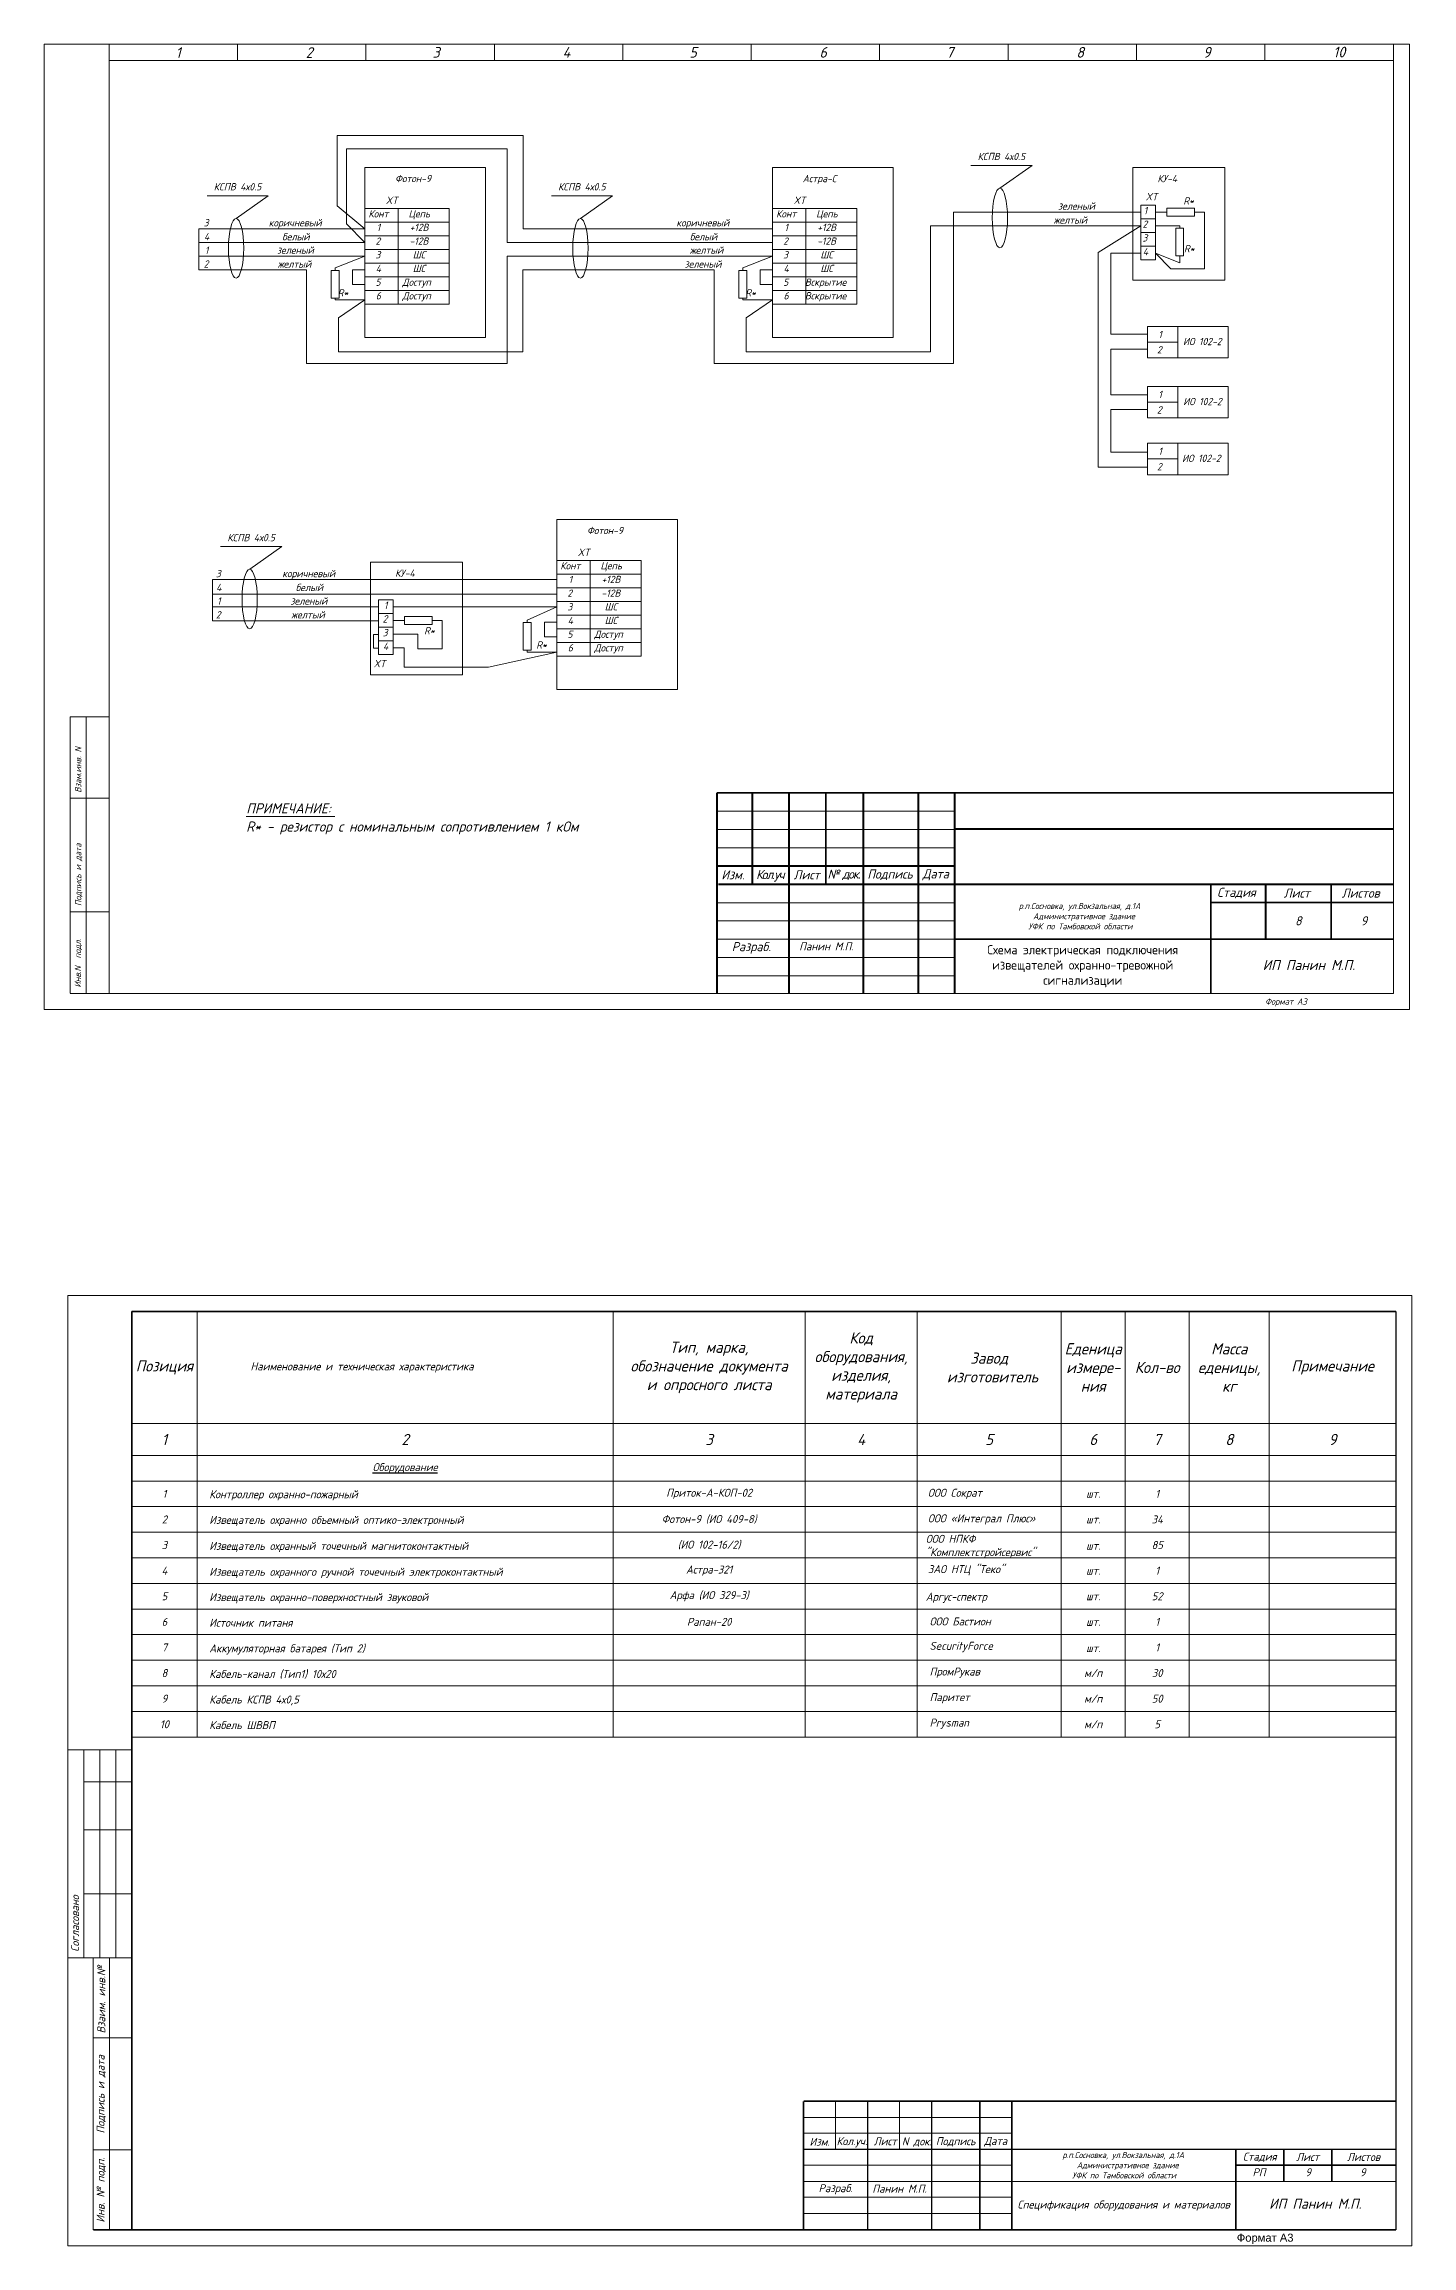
# Model space of a CAD drawing. Header units: inches. Extents: x 859 to 2956, y 393 to 1752.
# Drawn here: x 2821.7 to 2956.3, y 694.5 to 911.3 of the extents above; entities that cross this region are included whole.
import ezdxf

# ---------------------------------------------------------------- set-up
doc = ezdxf.new("R2010")
doc.units = ezdxf.units.IN
doc.header["$MEASUREMENT"] = 0
doc.linetypes.add('Caddy_Solid', pattern=[0])
doc.linetypes.add('НЕВИДИМАЯ', pattern=[9.525, 6.35, -3.175])
doc.layers.add('DESC', color=7, linetype='Continuous')
doc.styles.get("Standard").update_dxf_attribs({"font": 'GOST_Common Italic_0.ttf'})

msp = doc.modelspace()

# ---------------------------------------------------------------- linework, layer by layer
at = {"layer": 'DESC', "linetype": 'Caddy_Solid', "lineweight": 15}
for p, q in [((2828.05, 909.67), (2828.05, 911.27)), ((2840.69, 909.67), (2840.69, 911.27)), ((2853.33, 909.67), (2853.33, 911.27)), ((2865.97, 909.67), (2865.97, 911.27)), ((2878.61, 909.67), (2878.61, 911.27)), ((2891.25, 909.67), (2891.25, 911.27)), ((2903.89, 909.67), (2903.89, 911.27)), ((2916.53, 909.67), (2916.53, 911.27)), ((2929.17, 909.67), (2929.17, 911.27)), ((2941.81, 909.67), (2941.81, 911.27)), ((2954.45, 909.67), (2954.45, 911.27)), ((2828.05, 909.65), (2954.45, 909.65)), ((2828.05, 909.65), (2828.05, 817.83)), ((2954.45, 909.65), (2954.45, 817.83)), ((2824.21, 817.85), (2824.21, 845.05)), ((2824.21, 845.05), (2828.05, 845.05)), ((2825.81, 845.05), (2825.81, 817.85)), ((2824.21, 837.03), (2828.05, 837.03)), ((2824.21, 825.85), (2828.05, 825.85)), ((2954.45, 817.83), (2824.21, 817.83))]:
    msp.add_line(p, q, dxfattribs=at)
at = {"layer": 'DESC', "color": 0, "lineweight": 15}
for p, q in [((2850.51, 895.36), (2850.51, 902.26)), ((2850.51, 902.26), (2868.82, 902.26)), ((2868.82, 902.26), (2868.82, 893.09)), ((2851.43, 893.57), (2851.43, 900.95)), ((2851.43, 900.95), (2867.24, 900.95)), ((2867.24, 900.95), (2867.24, 891.73)), ((2918.9, 899.32), (2912.87, 899.32)), ((2915.73, 897.09), (2918.9, 899.32)), ((2843.72, 896.34), (2837.69, 896.34)), ((2840.55, 894.1), (2843.72, 896.34)), ((2853.22, 893.09), (2850.51, 895.36)), ((2877.61, 896.34), (2871.58, 896.34)), ((2874.44, 894.1), (2877.61, 896.34)), ((2929.59, 895.4), (2931.05, 895.4)), ((2929.59, 895.4), (2929.59, 890.02)), ((2931.05, 895.4), (2931.05, 894.06)), ((2934.88, 895.12), (2932.16, 895.12)), ((2932.16, 895.12), (2932.16, 894.34)), ((2934.88, 894.34), (2934.88, 895.12)), ((2853.22, 893.09), (2836.88, 893.09)), ((2836.88, 893.09), (2836.88, 889.04)), ((2853.22, 891.73), (2851.43, 893.57)), ((2853.22, 895.09), (2856.5, 895.09)), ((2856.5, 893.74), (2853.22, 893.74)), ((2853.22, 893.74), (2856.5, 893.74)), ((2856.5, 895.09), (2856.5, 893.74)), ((2856.5, 895.09), (2861.53, 895.09)), ((2861.53, 893.74), (2856.5, 893.74)), ((2856.5, 893.74), (2856.5, 892.39)), ((2856.5, 893.74), (2861.53, 893.74)), ((2861.53, 895.09), (2861.53, 893.74)), ((2861.53, 893.74), (2861.53, 892.39)), ((2868.82, 893.09), (2881.85, 893.09)), ((2893.35, 893.09), (2881.85, 893.09)), ((2893.35, 895.09), (2896.62, 895.09)), ((2896.62, 893.74), (2893.35, 893.74)), ((2893.35, 893.74), (2896.62, 893.74)), ((2896.62, 895.09), (2896.62, 893.74)), ((2896.62, 895.09), (2901.65, 895.09)), ((2901.65, 893.74), (2896.62, 893.74)), ((2896.62, 893.74), (2896.62, 892.39)), ((2896.62, 893.74), (2901.65, 893.74)), ((2901.65, 895.09), (2901.65, 893.74)), ((2901.65, 893.74), (2901.65, 892.39)), ((2908.89, 880.96), (2908.89, 893.37)), ((2908.89, 893.37), (2918.09, 893.37)), ((2911.16, 879.82), (2911.16, 894.73)), ((2911.16, 894.73), (2918.09, 894.73)), ((2929.59, 894.73), (2918.09, 894.73)), ((2929.59, 893.37), (2918.09, 893.37)), ((2929.59, 893.37), (2925.4, 890.76)), ((2931.05, 894.06), (2929.59, 894.06)), ((2929.59, 894.06), (2931.05, 894.06)), ((2931.98, 894.73), (2931.05, 894.73)), ((2931.05, 894.06), (2931.05, 892.71)), ((2931.05, 893.38), (2933.42, 893.38)), ((2932.16, 894.73), (2931.98, 894.73)), ((2932.16, 894.34), (2934.88, 894.34)), ((2933.81, 893.15), (2933.03, 893.15)), ((2933.03, 893.15), (2933.03, 890.43)), ((2933.42, 893.38), (2933.42, 893.32)), ((2933.42, 893.15), (2933.42, 893.33)), ((2933.81, 890.43), (2933.81, 893.15)), ((2934.88, 894.73), (2935.12, 894.73)), ((2935.12, 894.73), (2935.85, 894.73)), ((2935.85, 894.73), (2935.85, 889.14)), ((2853.22, 891.73), (2836.88, 891.73)), ((2856.5, 892.39), (2853.22, 892.39)), ((2853.22, 892.39), (2856.5, 892.39)), ((2856.5, 891.05), (2853.22, 891.05)), ((2853.22, 891.05), (2856.5, 891.05)), ((2861.53, 892.39), (2856.5, 892.39)), ((2856.5, 892.39), (2856.5, 891.05)), ((2856.5, 892.39), (2861.53, 892.39)), ((2861.53, 891.05), (2856.5, 891.05)), ((2856.5, 891.05), (2856.5, 889.7)), ((2856.5, 891.05), (2861.53, 891.05)), ((2861.53, 892.39), (2861.53, 891.05)), ((2861.53, 891.05), (2861.53, 889.7)), ((2867.24, 891.73), (2882.24, 891.73)), ((2893.35, 891.73), (2881.85, 891.73)), ((2896.62, 892.39), (2893.35, 892.39)), ((2893.35, 892.39), (2896.62, 892.39)), ((2896.62, 891.05), (2893.35, 891.05)), ((2893.35, 891.05), (2896.62, 891.05)), ((2901.65, 892.39), (2896.62, 892.39)), ((2896.62, 892.39), (2896.62, 891.05)), ((2896.62, 892.39), (2901.65, 892.39)), ((2901.65, 891.05), (2896.62, 891.05)), ((2896.62, 891.05), (2896.62, 889.7)), ((2896.62, 891.05), (2901.65, 891.05)), ((2901.65, 892.39), (2901.65, 891.05)), ((2901.65, 891.05), (2901.65, 889.7)), ((2925.4, 890.76), (2925.4, 869.63)), ((2931.05, 892.71), (2929.59, 892.71)), ((2929.59, 892.71), (2931.05, 892.71)), ((2931.05, 891.36), (2929.59, 891.36)), ((2929.59, 891.36), (2931.05, 891.36)), ((2931.05, 892.71), (2931.05, 891.36)), ((2931.05, 891.36), (2931.05, 890.02)), ((2853.22, 890.4), (2836.88, 890.4)), ((2847.47, 889.04), (2836.88, 889.04)), ((2847.47, 889.04), (2847.47, 879.82)), ((2849.91, 888.99), (2849.91, 886.27)), ((2850.69, 888.99), (2849.91, 888.99)), ((2850.3, 889.23), (2853.22, 890.4)), ((2850.3, 888.99), (2850.3, 889.23)), ((2850.69, 886.27), (2850.69, 888.99)), ((2853.22, 889.04), (2852.01, 889.04)), ((2852.01, 889.04), (2852.01, 887.59)), ((2856.5, 889.7), (2853.22, 889.7)), ((2853.22, 889.7), (2856.5, 889.7)), ((2861.53, 889.7), (2856.5, 889.7)), ((2856.5, 889.7), (2856.5, 888.35)), ((2856.5, 889.7), (2861.53, 889.7)), ((2861.53, 889.7), (2861.53, 888.35)), ((2867.24, 879.82), (2867.24, 890.4)), ((2867.24, 890.4), (2881.85, 890.4)), ((2868.76, 880.96), (2868.76, 889.04)), ((2868.76, 889.04), (2881.85, 889.04)), ((2893.35, 890.4), (2881.85, 890.4)), ((2887.6, 889.04), (2881.85, 889.04)), ((2887.6, 889.04), (2887.6, 879.82)), ((2890.03, 888.99), (2890.03, 886.27)), ((2890.81, 888.99), (2890.03, 888.99)), ((2890.42, 889.23), (2893.35, 890.4)), ((2890.42, 888.99), (2890.42, 889.23)), ((2890.81, 886.27), (2890.81, 888.99)), ((2893.35, 889.04), (2892.13, 889.04)), ((2892.13, 889.04), (2892.13, 887.59)), ((2896.62, 889.7), (2893.35, 889.7)), ((2893.35, 889.7), (2896.62, 889.7)), ((2901.65, 889.7), (2896.62, 889.7)), ((2896.62, 889.7), (2896.62, 888.35)), ((2896.62, 889.7), (2901.65, 889.7)), ((2901.65, 889.7), (2901.65, 888.35)), ((2926.65, 882.71), (2926.65, 890.69)), ((2926.65, 890.69), (2929.59, 890.69)), ((2929.59, 890.02), (2931.05, 890.02)), ((2932.54, 889.14), (2931.05, 890.69)), ((2933.42, 889.73), (2931.05, 890.69)), ((2935.85, 889.14), (2932.54, 889.14)), ((2933.03, 890.43), (2933.81, 890.43)), ((2933.42, 890.43), (2933.42, 890.19)), ((2933.42, 890.19), (2933.42, 889.73)), ((2852.01, 887.59), (2853.22, 887.59)), ((2856.5, 888.35), (2853.22, 888.35)), ((2853.22, 888.35), (2856.5, 888.35)), ((2856.5, 887.01), (2853.22, 887.01)), ((2853.22, 887.01), (2856.5, 887.01)), ((2861.53, 888.35), (2856.5, 888.35)), ((2856.5, 888.35), (2856.5, 887.01)), ((2856.5, 888.35), (2861.53, 888.35)), ((2861.53, 887.01), (2856.5, 887.01)), ((2856.5, 887.01), (2856.5, 885.66)), ((2856.5, 887.01), (2861.53, 887.01)), ((2861.53, 888.35), (2861.53, 887.01)), ((2861.53, 887.01), (2861.53, 885.66)), ((2892.13, 887.59), (2893.35, 887.59)), ((2896.62, 888.35), (2893.35, 888.35)), ((2893.35, 888.35), (2896.62, 888.35)), ((2896.62, 887.01), (2893.35, 887.01)), ((2893.35, 887.01), (2896.62, 887.01)), ((2901.65, 888.35), (2896.62, 888.35)), ((2896.62, 888.35), (2896.62, 887.01)), ((2896.62, 888.35), (2901.65, 888.35)), ((2901.65, 887.01), (2896.62, 887.01)), ((2896.62, 887.01), (2896.62, 885.66)), ((2896.62, 887.01), (2901.65, 887.01)), ((2901.65, 888.35), (2901.65, 887.01)), ((2901.65, 887.01), (2901.65, 885.66)), ((2849.91, 886.27), (2850.69, 886.27)), ((2850.3, 886.27), (2850.3, 886.08)), ((2850.3, 886.08), (2853.22, 886.08)), ((2853.22, 886.08), (2850.62, 884.33)), ((2850.62, 884.33), (2850.62, 880.96)), ((2856.5, 885.66), (2853.22, 885.66)), ((2861.53, 885.66), (2856.5, 885.66)), ((2890.03, 886.27), (2890.81, 886.27)), ((2890.42, 886.27), (2890.42, 886.08)), ((2890.42, 886.08), (2893.35, 886.08)), ((2893.35, 886.08), (2890.74, 884.33)), ((2890.74, 884.33), (2890.74, 880.96)), ((2896.62, 885.66), (2893.35, 885.66)), ((2901.65, 885.66), (2896.62, 885.66)), ((2930.27, 882.71), (2926.65, 882.71)), ((2850.62, 880.96), (2868.76, 880.96)), ((2890.74, 880.96), (2908.89, 880.96)), ((2926.65, 876.75), (2926.65, 881.25)), ((2926.65, 881.25), (2930.27, 881.25)), ((2930.27, 881.92), (2933.23, 881.92)), ((2847.47, 879.82), (2867.24, 879.82)), ((2887.6, 879.82), (2911.16, 879.82)), ((2930.27, 876.75), (2926.65, 876.75)), ((2930.27, 876.02), (2933.23, 876.02)), ((2926.65, 871.11), (2926.65, 875.29)), ((2926.65, 875.29), (2930.27, 875.29)), ((2925.4, 869.63), (2930.27, 869.63)), ((2930.27, 871.11), (2926.65, 871.11)), ((2930.27, 870.43), (2933.23, 870.43)), ((2845.06, 861.81), (2839.03, 861.81)), ((2841.89, 859.57), (2845.06, 861.81)), ((2872.11, 860.44), (2875.39, 860.44)), ((2875.39, 860.44), (2875.39, 859.09)), ((2875.39, 860.44), (2880.42, 860.44)), ((2880.42, 860.44), (2880.42, 859.09)), ((2872.11, 858.56), (2838.22, 858.56)), ((2838.22, 858.56), (2838.22, 854.51)), ((2875.39, 859.09), (2872.11, 859.09)), ((2872.11, 859.09), (2875.39, 859.09)), ((2880.42, 859.09), (2875.39, 859.09)), ((2875.39, 859.09), (2875.39, 857.74)), ((2875.39, 859.09), (2880.42, 859.09)), ((2880.42, 859.09), (2880.42, 857.74)), ((2872.11, 857.12), (2838.22, 857.12)), ((2854.56, 856.55), (2856.02, 856.55)), ((2854.56, 856.55), (2854.56, 851.17)), ((2856.02, 856.55), (2856.02, 855.21)), ((2875.39, 857.74), (2872.11, 857.74)), ((2872.11, 857.74), (2875.39, 857.74)), ((2875.39, 856.4), (2872.11, 856.4)), ((2872.11, 856.4), (2875.39, 856.4)), ((2880.42, 857.74), (2875.39, 857.74)), ((2875.39, 857.74), (2875.39, 856.4)), ((2875.39, 857.74), (2880.42, 857.74)), ((2880.42, 856.4), (2875.39, 856.4)), ((2875.39, 856.4), (2875.39, 855.05)), ((2875.39, 856.4), (2880.42, 856.4)), ((2880.42, 857.74), (2880.42, 856.4)), ((2880.42, 856.4), (2880.42, 855.05)), ((2854.56, 855.87), (2838.22, 855.87)), ((2854.56, 854.51), (2838.22, 854.51)), ((2856.02, 855.21), (2854.56, 855.21)), ((2854.56, 855.21), (2856.02, 855.21)), ((2856.02, 855.88), (2872.11, 855.88)), ((2856.02, 855.21), (2856.02, 853.86)), ((2856.95, 854.53), (2856.02, 854.53)), ((2857.13, 854.53), (2856.95, 854.53)), ((2859.85, 854.93), (2857.13, 854.93)), ((2857.13, 854.93), (2857.13, 854.14)), ((2857.13, 854.14), (2859.85, 854.14)), ((2859.85, 854.14), (2859.85, 854.93)), ((2859.85, 854.53), (2860.09, 854.53)), ((2860.09, 854.53), (2860.82, 854.53)), ((2860.82, 854.53), (2860.82, 851.74)), ((2868.8, 854.32), (2868.8, 851.6)), ((2869.58, 854.32), (2868.8, 854.32)), ((2869.19, 854.56), (2872.11, 855.88)), ((2869.19, 854.32), (2869.19, 854.56)), ((2869.58, 851.6), (2869.58, 854.32)), ((2872.11, 854.37), (2870.9, 854.37)), ((2870.9, 854.37), (2870.9, 852.93)), ((2875.39, 855.05), (2872.11, 855.05)), ((2872.11, 855.05), (2875.39, 855.05)), ((2880.42, 855.05), (2875.39, 855.05)), ((2875.39, 855.05), (2875.39, 853.71)), ((2875.39, 855.05), (2880.42, 855.05)), ((2880.42, 855.05), (2880.42, 853.71)), ((2854.56, 853.16), (2854.08, 853.16)), ((2854.08, 853.16), (2854.08, 851.81)), ((2854.08, 851.81), (2854.56, 851.81)), ((2856.02, 853.86), (2854.56, 853.86)), ((2854.56, 853.86), (2856.02, 853.86)), ((2856.02, 852.52), (2854.56, 852.52)), ((2854.56, 852.52), (2856.02, 852.52)), ((2856.02, 853.86), (2856.02, 852.52)), ((2858.45, 853.19), (2856.02, 853.19)), ((2856.02, 852.52), (2856.02, 851.17)), ((2856.02, 851.84), (2857.1, 851.84)), ((2857.1, 851.84), (2857.1, 849.95)), ((2858.45, 851.74), (2858.45, 853.19)), ((2870.9, 852.93), (2872.11, 852.93)), ((2875.39, 853.71), (2872.11, 853.71)), ((2872.11, 853.71), (2875.39, 853.71)), ((2875.39, 852.36), (2872.11, 852.36)), ((2872.11, 852.36), (2875.39, 852.36)), ((2880.42, 853.71), (2875.39, 853.71)), ((2875.39, 853.71), (2875.39, 852.36)), ((2875.39, 853.71), (2880.42, 853.71)), ((2880.42, 852.36), (2875.39, 852.36)), ((2875.39, 852.36), (2875.39, 851.01)), ((2875.39, 852.36), (2880.42, 852.36)), ((2880.42, 853.71), (2880.42, 852.36)), ((2880.42, 852.36), (2880.42, 851.01)), ((2854.56, 851.17), (2856.02, 851.17)), ((2857.1, 849.95), (2865.39, 849.95)), ((2860.82, 851.74), (2858.45, 851.74)), ((2865.39, 849.95), (2872.11, 851.41)), ((2868.8, 851.6), (2869.58, 851.6)), ((2869.19, 851.6), (2869.19, 851.41)), ((2869.19, 851.41), (2872.11, 851.41)), ((2875.39, 851.01), (2872.11, 851.01)), ((2880.42, 851.01), (2875.39, 851.01)), ((2841.55, 835.24), (2850.26, 835.24))]:
    msp.add_line(p, q, dxfattribs=at)
at = {"layer": 'DESC', "color": 7, "lineweight": 15}
for p, q in [((2887.88, 835.77), (2911.28, 835.77)), ((2887.88, 833.97), (2911.28, 833.97)), ((2887.88, 824.97), (2911.28, 824.97)), ((2887.88, 823.17), (2911.28, 823.17)), ((2887.85, 819.57), (2911.28, 819.57)), ((2887.88, 821.37), (2911.28, 821.37)), ((2823.98, 694.54), (2823.98, 788.1)), ((2823.98, 788.1), (2956.28, 788.1)), ((2956.28, 788.1), (2956.28, 694.54)), ((2836.71, 786.52), (2836.71, 744.63)), ((2877.66, 786.52), (2877.66, 744.63)), ((2896.56, 786.52), (2896.56, 744.63)), ((2907.59, 786.52), (2907.59, 744.63)), ((2921.76, 786.52), (2921.76, 744.63)), ((2928.06, 786.52), (2928.06, 744.63)), ((2934.36, 786.52), (2934.36, 744.63)), ((2942.24, 786.52), (2942.24, 744.63)), ((2830.28, 775.5), (2954.71, 775.5)), ((2830.28, 772.35), (2954.71, 772.35)), ((2830.28, 769.83), (2954.71, 769.83)), ((2830.28, 767.31), (2954.71, 767.31)), ((2830.28, 764.79), (2954.71, 764.79)), ((2830.28, 762.27), (2954.71, 762.27)), ((2830.28, 759.75), (2954.71, 759.75)), ((2830.28, 757.23), (2954.71, 757.23)), ((2830.28, 754.71), (2954.71, 754.71)), ((2830.28, 752.19), (2954.71, 752.19)), ((2830.28, 749.67), (2954.71, 749.67)), ((2830.28, 747.15), (2954.71, 747.15)), ((2830.28, 744.63), (2954.71, 744.63)), ((2899.56, 708.78), (2899.56, 704.05)), ((2905.86, 708.78), (2905.86, 704.05)), ((2896.41, 707.2), (2916.89, 707.2)), ((2896.41, 705.63), (2916.89, 705.63)), ((2896.41, 702.48), (2916.89, 702.48)), ((2896.41, 700.9), (2916.89, 700.9)), ((2916.89, 700.9), (2954.69, 700.9)), ((2896.41, 699.33), (2916.89, 699.33)), ((2896.41, 697.75), (2916.89, 697.75)), ((2956.28, 694.54), (2823.98, 694.54))]:
    msp.add_line(p, q, dxfattribs=at)
at = {"layer": 'DESC', "color": 7, "linetype": 'Continuous', "lineweight": 15}
for p, q in [((2887.94, 832.17), (2911.31, 832.17)), ((2887.94, 826.73), (2911.21, 826.73))]:
    msp.add_line(p, q, dxfattribs=at)
at = {"layer": 'DESC', "lineweight": 15}
for p, q in [((2830.28, 743.37), (2823.98, 743.37)), ((2825.56, 743.37), (2825.56, 722.89)), ((2827.13, 743.37), (2827.13, 722.89)), ((2828.71, 743.37), (2828.71, 722.89)), ((2830.28, 740.22), (2825.56, 740.22)), ((2830.28, 735.49), (2825.56, 735.49)), ((2830.28, 729.19), (2825.56, 729.19)), ((2830.28, 722.89), (2823.98, 722.89)), ((2826.5, 722.89), (2826.5, 696.12)), ((2826.5, 722.89), (2830.28, 722.89)), ((2828.08, 722.89), (2828.08, 696.12)), ((2826.5, 715.02), (2830.28, 715.02)), ((2826.5, 703.99), (2830.28, 703.99))]:
    msp.add_line(p, q, dxfattribs=at)
msp.add_lwpolyline([(2821.65, 816.23), (2956.05, 816.23), (2956.05, 911.27), (2821.65, 911.27)], close=True, dxfattribs=at)
at = {"layer": 'DESC', "color": 0, "lineweight": 15}
for points in [[(2853.22, 899.13), (2865.1, 899.13), (2865.1, 882.39), (2853.22, 882.39)], [(2893.35, 899.13), (2905.22, 899.13), (2905.22, 882.39), (2893.35, 882.39)], [(2928.82, 888.03), (2937.86, 888.03), (2937.86, 899.13), (2928.82, 899.13)], [(2930.27, 883.47), (2938.19, 883.47), (2938.19, 880.38), (2930.27, 880.38)], [(2930.27, 883.47), (2933.23, 883.47), (2933.23, 880.38), (2930.27, 880.38)], [(2930.27, 877.56), (2938.19, 877.56), (2938.19, 874.48), (2930.27, 874.48)], [(2930.27, 877.56), (2933.23, 877.56), (2933.23, 874.48), (2930.27, 874.48)], [(2930.27, 871.97), (2938.19, 871.97), (2938.19, 868.88), (2930.27, 868.88)], [(2930.27, 871.97), (2933.23, 871.97), (2933.23, 868.88), (2930.27, 868.88)], [(2872.11, 864.48), (2883.99, 864.48), (2883.99, 847.74), (2872.11, 847.74)], [(2853.79, 849.18), (2862.83, 849.18), (2862.83, 860.28), (2853.79, 860.28)]]:
    msp.add_lwpolyline(points, close=True, dxfattribs=at)
at = {"layer": 'DESC', "color": 7, "lineweight": 15}
for points, const_width in [([(2887.88, 837.57), (2954.45, 837.57)], 0.18), ([(2887.88, 837.57), (2887.88, 817.83)], 0.18), ([(2894.97, 837.57), (2894.97, 817.83)], 0.18), ([(2902.28, 837.57), (2902.28, 817.83)], 0.18), ([(2907.7, 837.52), (2907.7, 817.83)], 0.18), ([(2911.28, 837.57), (2911.28, 817.83)], 0.18), ([(2911.28, 834), (2954.45, 834)], 0.18), ([(2887.88, 830.37), (2911.28, 830.37)], 0.18), ([(2936.48, 828.54), (2936.48, 817.83)], 0.18), ([(2941.88, 828.54), (2941.88, 823.17)], 0.18), ([(2911.28, 826.77), (2911.28, 826.77)], 0.072), ([(2936.48, 826.77), (2954.45, 826.77)], 0.18), ([(2911.28, 823.17), (2954.45, 823.17)], 0.18), ([(2830.28, 786.52), (2830.28, 696.12), (2954.71, 696.12)], 0.158), ([(2954.71, 786.52), (2830.28, 786.52)], 0.158), ([(2954.71, 696.12), (2954.71, 786.52)], 0.158), ([(2896.41, 708.78), (2896.41, 696.18)], 0.158), ([(2896.41, 708.78), (2954.69, 708.78)], 0.158), ([(2902.71, 708.78), (2902.71, 696.12)], 0.158), ([(2909.01, 708.78), (2909.01, 696.18)], 0.158), ([(2913.74, 708.78), (2913.74, 696.18)], 0.158), ([(2916.89, 708.78), (2916.89, 696.18)], 0.158), ([(2896.41, 704.05), (2954.69, 704.05)], 0.158), ([(2938.94, 696.12), (2938.94, 704.05)], 0.158), ([(2938.94, 702.48), (2954.69, 702.48)], 0.158), ([(2943.66, 700.9), (2943.66, 704.05)], 0.158), ([(2948.39, 700.9), (2948.39, 704.05)], 0.158)]:
    msp.add_lwpolyline(points, dxfattribs=dict(at, const_width=const_width))
at = {"layer": 'DESC', "color": 7, "linetype": 'Continuous', "lineweight": 15, "const_width": 0.18}
for points in [[(2891.36, 828.67), (2891.36, 837.57)], [(2898.6, 828.56), (2898.6, 837.57)], [(2888.01, 828.56), (2954.45, 828.56)]]:
    msp.add_lwpolyline(points, dxfattribs=at)
at = {"layer": 'DESC', "linetype": 'Continuous', "lineweight": 15, "const_width": 0.18}
msp.add_lwpolyline([(2948.33, 828.56), (2948.33, 823.17)], dxfattribs=at)
at = {"layer": 'DESC', "lineweight": 15, "const_width": 0.158}
msp.add_lwpolyline([(2826.5, 696.12), (2830.28, 696.12)], dxfattribs=at)
at = {"layer": 'DESC', "color": 0, "lineweight": 15}
for centre in [(2915.73, 894.15), (2840.55, 891.17), (2874.44, 891.17), (2841.89, 856.64)]:
    msp.add_ellipse(centre, major_axis=(0, -2.93), ratio=0.255671, dxfattribs=at)

# ---------------------------------------------------------------- texts
at = {"layer": 'DESC', "lineweight": 15}
for s, height, p in [('1', 1.05, (2834.61, 909.91)), ('2', 1.05, (2847.41, 909.91)), ('3', 1.05, (2859.89, 909.93)), ('4', 1.05, (2872.69, 909.93)), ('5', 1.05, (2885.17, 909.93)), ('6', 1.05, (2897.97, 909.93)), ('7', 1.05, (2910.45, 909.93)), ('8', 1.05, (2923.25, 909.93)), ('9', 1.05, (2935.73, 909.93)), ('10', 1.048, (2948.53, 909.96)), ('Формат А3', 0.629, (2941.83, 816.71))]:
    msp.add_text(s, height=height, dxfattribs=at).set_placement(p)
for s, p in [('Взам.инв. N', (2825.32, 837.58)), ('Подпись и дата', (2825.32, 826.43)), ('Инв.N  подл.', (2825.29, 818.4))]:
    msp.add_text(s, height=0.6288, rotation=90, dxfattribs=at).set_placement(p)
at = {"layer": 'DESC', "color": 7}
for s, height, p in [('Контроллер охранно-пожарный ', 0.7875, (2837.91, 768.13)), ('Извещатель охранно объемный оптико-электронный ', 0.7875, (2837.91, 765.61)), ('Извещатель охранный точечный магнитоконтактный ', 0.7875, (2837.91, 763.05)), ('Извещатель охранного ручной точечный электроконтактный ', 0.7875, (2837.91, 760.5)), ('Извещатель охранно-поверхностный звуковой', 0.7875, (2837.91, 758.01)), ('Источник питаня ', 0.7875, (2837.91, 755.49)), ('Аккумуляторная батарея (Тип 2)', 0.7875, (2837.91, 752.97)), ('Кабель-канал (Тип1) 10х20', 0.7875, (2837.91, 750.45)), ('Кабель КСПВ 4х0,5', 0.7875, (2837.91, 747.93)), ('Кабель ШВВП', 0.7875, (2837.91, 745.41)), ('Кол.уч.', 0.787, (2899.65, 704.46)), ('Лист', 0.787, (2903.31, 704.45)), ('N док.', 0.787, (2906.08, 704.44)), ('РП', 0.787, (2940.59, 701.4)), ('9', 0.787, (2945.79, 701.4)), ('9', 0.787, (2951.17, 701.4))]:
    msp.add_text(s, height=height, dxfattribs=at).set_placement(p)
at = {"layer": 'DESC', "color": 0, "lineweight": 15, "attachment_point": 1}
for s, width, heights, insert, char_height in [('КСПВ 4х0.5', 11.8019, [0.819], (2913.53, 900.56), 0.72), ('КСПВ 4х0.5', 7.3081, [1.09], (2838.35, 897.58), 0.72), ('\\pi2.981;Фотон-9', 9.8953, [1.61], (2853.22, 898.39), 0.72), ('КСПВ 4х0.5', 9.4651, [1.09], (2872.24, 897.58), 0.72), ('\\pi2.96136;Астра-С', 9.8953, [1.61], (2893.35, 898.39), 0.72), ('\\pi2.78066;КУ-4', 7.7595, [1.61], (2928.45, 898.39), 0.72), ('\\pi1.31405;XT', 2.603, [4.06], (2853.98, 896.25), 0.72), ('\\pi1.31405;XT', 2.603, [4.06], (2894.11, 896.25), 0.72), ('зеленый', 2.603, [0.786], (2921.45, 895.68), 0.72), ('\\pi1.17084;1', 2.603, [4.06], (2928.71, 895.24), 0.72), ('\\pi1.31405;XT', 2.603, [4.06], (2928.76, 896.61), 0.72), ('\\pi0.80102;R*', 2.603, [4.06], (2932.98, 896.19), 0.72), ('\\pi1.04621;3', 2.603, [0.786], (2836.31, 894.04), 0.72), ('\\pi-1.32761;коричневый', 2.603, [0.786], (2845.09, 894.04), 0.72), ('\\pi0.35132;Конт', 2.603, [4.06], (2853.22, 894.92), 0.72), ('\\pi1.17084;1', 2.603, [4.06], (2853.22, 893.58), 0.72), ('\\pi1.02068;Цепь', 4.1599, [4.06], (2856.5, 894.92), 0.72), ('\\pi1.12649;+12В', 4.1599, [4.06], (2856.5, 893.58), 0.72), ('\\pi-1.32761;коричневый', 2.603, [0.786], (2885.21, 894.04), 0.72), ('\\pi0.35132;Конт', 2.603, [4.06], (2893.35, 894.92), 0.72), ('\\pi1.17084;1', 2.603, [4.06], (2893.35, 893.58), 0.72), ('\\pi1.02068;Цепь', 4.1599, [4.06], (2896.62, 894.92), 0.72), ('\\pi1.12649;+12В', 4.1599, [4.06], (2896.62, 893.58), 0.72), ('\\pi-0.43252;желтый', 2.603, [0.786], (2921.45, 894.31), 0.72), ('\\pi1.04593;2', 2.603, [4.06], (2928.71, 893.9), 0.72), ('\\pi1.07921;4', 2.603, [0.786], (2836.31, 892.67), 0.72), ('\\pi1.17084;1', 2.603, [0.786], (2836.31, 891.34), 0.72), ('\\pi-0.52088;зеленый', 2.603, [0.786], (2845.09, 891.34), 0.72), ('белый', 2.603, [0.786], (2845.09, 892.67), 0.72), ('\\pi1.04593;2', 2.603, [4.06], (2853.22, 892.23), 0.72), ('\\pi1.04621;3', 2.603, [4.06], (2853.22, 890.89), 0.72), ('\\pi1.12186;-12В', 4.1599, [4.06], (2856.5, 892.23), 0.72), ('\\pi1.43549;ШС', 4.1599, [4.06], (2856.5, 890.89), 0.72), ('желтый', 2.603, [0.786], (2885.21, 891.34), 0.72), ('белый', 2.603, [0.786], (2885.21, 892.67), 0.72), ('\\pi1.04593;2', 2.603, [4.06], (2893.35, 892.23), 0.72), ('\\pi1.04621;3', 2.603, [4.06], (2893.35, 890.89), 0.72), ('\\pi1.12186;-12В', 4.1599, [4.06], (2896.62, 892.23), 0.72), ('\\pi1.43549;ШС', 4.1599, [4.06], (2896.62, 890.89), 0.72), ('\\pi1.04621;3', 2.603, [4.06], (2928.71, 892.55), 0.72), ('\\pi1.07921;4', 2.603, [4.06], (2928.71, 891.2), 0.72), ('\\pi0.80102;R*', 2.603, [4.06], (2933.04, 891.48), 0.72), ('\\pi1.04593;2', 2.603, [0.786], (2836.31, 889.98), 0.72), ('\\pi-0.43252;желтый', 2.603, [0.786], (2845.09, 889.98), 0.72), ('\\pi1.07921;4', 2.603, [4.06], (2853.22, 889.54), 0.72), ('\\pi1.43549;ШС', 4.1599, [4.06], (2856.5, 889.54), 0.72), ('\\pi-0.52088;зеленый', 2.603, [0.786], (2885.21, 889.98), 0.72), ('\\pi1.07921;4', 2.603, [4.06], (2893.35, 889.54), 0.72), ('\\pi1.43549;ШС', 4.1599, [4.06], (2896.62, 889.54), 0.72), ('\\pi0.80102;R*', 2.603, [4.06], (2849.75, 887.14), 0.72), ('\\pi1.04839;5', 2.603, [4.06], (2853.22, 888.19), 0.72), ('\\pi1.08384;6', 2.603, [4.06], (2853.22, 886.85), 0.72), ('\\pi0.41768;Доступ', 4.1599, [4.06], (2856.5, 888.19), 0.72), ('\\pi0.41768;Доступ', 4.1599, [4.06], (2856.5, 886.85), 0.72), ('\\pi0.80102;R*', 2.603, [4.06], (2889.87, 887.14), 0.72), ('\\pi1.04839;5', 2.603, [4.06], (2893.35, 888.19), 0.72), ('\\pi1.08384;6', 2.603, [4.06], (2893.35, 886.85), 0.72), ('\\pi-0.08632;Вскрытие', 4.1599, [4.06], (2896.62, 888.19), 0.72), ('\\pi-0.08632;Вскрытие', 4.1599, [4.06], (2896.62, 886.85), 0.72), ('\\pi1.17084;1', 2.603, [4.06], (2930.15, 883.04), 0.72), ('\\pi0.27252;ИО 102-2', 4.4347, [3.31], (2933.47, 882.35), 0.72), ('\\pi1.04593;2', 2.603, [4.06], (2930.14, 881.53), 0.72), ('\\pi1.04593;2', 2.603, [4.06], (2930.14, 875.62), 0.72), ('\\pi1.17084;1', 2.603, [4.06], (2930.15, 877.14), 0.72), ('\\pi0.27252;ИО 102-2', 4.4347, [3.31], (2933.49, 876.44), 0.72), ('\\pi1.17084;1', 2.603, [4.06], (2930.15, 871.55), 0.72), ('\\pi1.04593;2', 2.603, [4.06], (2930.14, 870.03), 0.72), ('\\pi0.27252;ИО 102-2', 4.4347, [3.31], (2933.38, 870.85), 0.72), ('\\pi2.981;Фотон-9', 9.8953, [1.61], (2872.11, 863.75), 0.72), ('\\pi1.31405;XT', 2.603, [4.06], (2872.87, 861.6), 0.72), ('\\pi1.04621;3', 2.603, [0.786], (2837.51, 859.51), 0.72), ('\\pi-1.32761;коричневый', 2.603, [0.786], (2846.42, 859.51), 0.72), ('\\pi2.78066;КУ-4', 7.7595, [1.61], (2853.42, 859.55), 0.72), ('\\pi0.35132;Конт', 2.603, [4.06], (2872.11, 860.28), 0.72), ('\\pi1.17084;1', 2.603, [4.06], (2872.11, 858.93), 0.72), ('\\pi1.02068;Цепь', 4.1599, [4.06], (2875.39, 860.28), 0.72), ('\\pi1.12649;+12В', 4.1599, [4.06], (2875.39, 858.93), 0.72), ('\\pi1.07921;4', 2.603, [0.786], (2837.51, 858.14), 0.72), ('\\pi1.17084;1', 2.603, [0.786], (2837.51, 856.81), 0.72), ('\\pi-0.52088;зеленый', 2.603, [0.786], (2846.42, 856.81), 0.72), ('белый', 2.603, [0.786], (2846.42, 858.14), 0.72), ('\\pi1.17084;1', 2.603, [4.06], (2853.93, 856.39), 0.72), ('\\pi1.04593;2', 2.603, [4.06], (2872.11, 857.58), 0.72), ('\\pi1.04621;3', 2.603, [4.06], (2872.11, 856.24), 0.72), ('\\pi1.12186;-12В', 4.1599, [4.06], (2875.39, 857.58), 0.72), ('\\pi1.43549;ШС', 4.1599, [4.06], (2875.39, 856.24), 0.72), ('\\pi1.04593;2', 2.603, [0.786], (2837.51, 855.45), 0.72), ('\\pi-0.43252;желтый', 2.603, [0.786], (2846.42, 855.45), 0.72), ('\\pi1.04593;2', 2.603, [4.06], (2853.93, 855.05), 0.72), ('\\pi1.07921;4', 2.603, [4.06], (2872.11, 854.89), 0.72), ('\\pi1.43549;ШС', 4.1599, [4.06], (2875.39, 854.89), 0.72), ('\\pi1.04621;3', 2.603, [4.06], (2853.93, 853.7), 0.72), ('\\pi1.07921;4', 2.603, [4.06], (2853.93, 852.35), 0.72), ('\\pi0.80102;R*', 2.603, [4.06], (2858.26, 853.88), 0.72), ('\\pi0.80102;R*', 2.603, [4.06], (2869.29, 852.48), 0.72), ('\\pi1.04839;5', 2.603, [4.06], (2872.11, 853.54), 0.72), ('\\pi1.08384;6', 2.603, [4.06], (2872.11, 852.2), 0.72), ('\\pi0.41768;Доступ', 4.1599, [4.06], (2875.39, 853.54), 0.72), ('\\pi0.41768;Доступ', 4.1599, [4.06], (2875.39, 852.2), 0.72), ('\\pi1.31405;XT', 2.603, [4.06], (2852.78, 850.65), 0.72), ('R* - резистор с номинальным сопротивлением 1 кОм', 34.4536, [0.857], (2841.55, 834.75), 1), ('ПРИМЕЧАНИЕ:', 12.0546, [0.819], (2841.55, 836.54), 1), ('\\pi23.32503;р.п.Сосновка, ул.Вокзальная, д.1А\\P\\pi24.36617; Административное здание \\P\\pi24.27003;УФК по Тамбовской области', 59.1919, [0], (2894.26, 826.73), 0.6), ('\\pi23.32503;р.п.Сосновка, ул.Вокзальная, д.1А\\P\\pi24.36617; Административное здание \\P\\pi24.27003;УФК по Тамбовской области', 59.1919, [0], (2898.56, 703.79), 0.6)]:
    msp.add_mtext_dynamic_manual_height_columns(s, width=width, gutter_width=1, heights=heights, dxfattribs=dict(at, insert=insert, char_height=char_height))
at = {"layer": 'DESC', "color": 0, "lineweight": 15}
note = msp.add_mtext_dynamic_manual_height_columns('КСПВ ', width=4.7916, gutter_width=1, heights=[0.819, 0], dxfattribs=dict(at, insert=(2839.69, 863.05), char_height=0.72, attachment_point=1))
for column, words in zip(note.columns.linked_columns, ['4х0.5']):
    column.text = words
at = {"layer": 'DESC', "color": 0, "lineweight": 15, "char_height": 0.9, "attachment_point": 5}
for s, insert, width in [('Изм.', (2889.45, 829.5), 3.4805), ('{\\T0.85;Кол.уч}', (2893.09, 829.4), 3.6119), ('Лист', (2896.71, 829.5), 3.6273), ('{\\T0.85;№ док.}', (2900.37, 829.5), 3.6803), ('Подпись', (2904.91, 829.5), 5.4), ('Дата', (2909.41, 829.5), 3.6), ('Стадия', (2939.01, 827.7), 5.4), ('Лист', (2944.95, 827.7), 6.48), ('Листов', (2951.24, 827.7), 6.0943), ('8', (2945.1, 824.97), 6.4543), ('9', (2951.56, 824.97), 6.4543), ('Разраб.', (2891.26, 822.31), 7.0924)]:
    msp.add_mtext(s, dxfattribs=dict(at, insert=insert, width=width))
at = {"layer": 'DESC', "lineweight": 15}
for s, insert, char_height, width, attachment_point in [('Панин М.П.', (2898.65, 822.46), 0.787, 6.3, 5), ('{\\fGOST Common|b0|i0|c204|p34;Схема электрическая подключения извещателей охранно-тревожной сигнализации}', (2923.88, 820.5), 0.9, 25.2, 5), ('ООО НПКФ "Комплектстройсервис"', (2908.43, 763.38), 0.7875, 14.175, 4), ('Аргус-спектр', (2908.43, 758.34), 0.7875, 14.175, 4), ('Панин М.П.', (2905.85, 700.18), 0.787, 6.3, 5)]:
    msp.add_mtext(s, dxfattribs=dict(at, insert=insert, char_height=char_height, width=width, attachment_point=attachment_point))
at = {"layer": 'DESC', "lineweight": 15, "char_height": 1, "attachment_point": 1}
for insert in [(2936.78, 821.12), (2937.42, 699.2)]:
    msp.add_mtext_dynamic_manual_height_columns('\\pi4.80835;ИП Панин М.П.', width=17.9743, gutter_width=1, heights=[1.74], dxfattribs=dict(at, insert=insert))
at = {"layer": 'DESC'}
for s, insert, char_height, width, attachment_point in [('Тип, марка, \\Pобозначение документа \\Pи опросного листа', (2887.11, 781.01), 1.1025, 18.9, 5), ('Код оборудования, изделия, материала', (2902.07, 781.01), 1.1025, 11.025, 5), ('Завод\\P изготовитель', (2914.67, 781.01), 1.1025, 14.175, 5), ('Еденица измере-\\Pния', (2924.91, 781.01), 1.1025, 6.3, 5), ('Масса еденицы, \\Pкг', (2938.3, 781.01), 1.1025, 7.875, 5), ('Позиция', (2833.5, 781.01), 1.103, 6.4299, 5), ('           Наименование и техническая характеристика', (2836.71, 781.01), 0.7875, 40.95, 4), ('Кол-во', (2931.21, 781.01), 1.103, 6.3, 5), ('Примечание', (2948.47, 781.01), 1.103, 12.4701, 5), ('1', (2833.5, 773.92), 1.1, 6.4299, 5), ('2', (2857.19, 773.92), 1.1, 40.95, 5), ('3', (2887.11, 773.92), 1.1, 18.9, 5), ('4', (2902.07, 773.92), 1.1, 11.025, 5), ('5', (2914.67, 773.92), 1.1, 14.175, 5), ('6', (2924.91, 773.92), 1.1, 6.3, 5), ('7', (2931.21, 773.92), 1.1, 6.3, 5), ('8', (2938.3, 773.92), 1.1, 7.875, 5), ('9', (2948.47, 773.92), 1.1, 12.4701, 5), ('{\\LОборудование}', (2857.19, 771.09), 0.7875, 40.95, 5), ('1', (2833.5, 768.57), 0.787, 6.4299, 5), ('Приток-А-КОП-02', (2887.11, 768.57), 0.7875, 18.9, 5), ('ООО Сократ', (2908.64, 768.57), 0.787, 14.175, 4), ('шт.', (2924.91, 768.57), 0.787, 6.3, 5), ('1', (2931.21, 768.57), 0.787, 6.3, 5), ('2', (2833.5, 766.05), 0.787, 6.4299, 5), ('Фотон-9 (ИО 409-8)', (2887.11, 766.05), 0.7875, 18.9, 5), ('ООО «Интеграл Плюс»', (2908.64, 766.05), 0.7875, 14.175, 4), ('шт.', (2924.91, 766.05), 0.787, 6.3, 5), ('34', (2931.21, 766.05), 0.787, 6.3, 5), ('3', (2833.5, 763.53), 0.787, 6.4299, 5), ('(ИО 102-16/2)', (2887.11, 763.53), 0.7875, 18.9, 5), ('шт.', (2924.91, 763.46), 0.787, 6.3, 5), ('85', (2931.21, 763.53), 0.787, 6.3, 5), ('4', (2833.5, 761.01), 0.787, 6.4299, 5), ('Астра-321', (2887.11, 761.01), 0.787, 18.9, 5), ('ЗАО НТЦ "Теко"', (2908.64, 761.05), 0.7875, 14.175, 4), ('шт.', (2924.91, 761.01), 0.787, 6.3, 5), ('1', (2931.21, 761.01), 0.787, 6.3, 5), ('5', (2833.5, 758.49), 0.787, 6.4299, 5), ('Арфа (ИО 329-3)', (2887.11, 758.49), 0.7875, 18.9, 5), ('шт.', (2924.91, 758.49), 0.787, 6.3, 5), ('52', (2931.21, 758.49), 0.787, 6.3, 5), ('ООО Бастион', (2908.81, 756.01), 0.7875, 14.175, 4), ('6', (2833.5, 755.97), 0.787, 6.4299, 5), ('Рапан-20', (2887.11, 755.97), 0.787, 18.9, 5), ('шт.', (2924.91, 755.97), 0.787, 6.3, 5), ('1', (2931.21, 755.97), 0.787, 6.3, 5), ('7', (2833.5, 753.45), 0.787, 6.4299, 5), ('SecurityForce', (2908.81, 753.49), 0.7875, 14.175, 4), ('шт.', (2924.91, 753.38), 0.787, 6.3, 5), ('1', (2931.21, 753.45), 0.787, 6.3, 5), ('8', (2833.5, 750.93), 0.787, 6.4299, 5), ('ПромРукав', (2908.81, 750.97), 0.787, 14.175, 4), ('м/п', (2924.91, 750.93), 0.787, 6.3, 5), ('30', (2931.21, 750.93), 0.787, 6.3, 5), ('9', (2833.5, 748.41), 0.787, 6.4299, 5), ('Паритет', (2908.81, 748.45), 0.787, 14.175, 4), ('м/п', (2924.91, 748.41), 0.787, 6.3, 5), ('50', (2931.21, 748.41), 0.787, 6.3, 5), ('10', (2833.5, 745.89), 0.787, 6.4299, 5), ('Prysman', (2908.81, 745.93), 0.787, 14.175, 4), ('м/п', (2924.91, 745.89), 0.787, 6.3, 5), ('5', (2931.21, 745.89), 0.787, 6.3, 5), ('Изм.', (2897.98, 704.79), 0.787, 3.15, 5), ('Подпись', (2911.37, 704.79), 0.787, 4.725, 5), ('Дата', (2915.31, 704.79), 0.787, 3.15, 5), ('Разраб.', (2899.56, 700.12), 0.787, 6.3, 5), ('Спецификация оборудования и материалов', (2927.91, 698.51), 0.7875, 22.05, 5)]:
    msp.add_mtext(s, dxfattribs=dict(at, insert=insert, char_height=char_height, width=width, attachment_point=attachment_point))
at = {"layer": 'DESC', "char_height": 0.7875, "attachment_point": 1, "rotation": 90}
for s, insert, width in [('Cогласовано', (2824.31, 723.47), 9.4622), ('Взаим. инв.№', (2826.89, 715.46), 14.4387), ('Подпись и дата', (2826.82, 705.61), 11.3549), ('Инв. № подп.', (2826.82, 696.84), 13.2391)]:
    msp.add_mtext(s, dxfattribs=dict(at, insert=insert, width=width))
at = {"layer": 'DESC', "color": 0, "char_height": 0.787, "attachment_point": 5}
for s, insert, width in [('Стадия', (2941.3, 703.27), 4.725), ('Лист', (2946.02, 703.3), 5.67), ('Листов', (2951.52, 703.3), 5.3325)]:
    msp.add_mtext(s, dxfattribs=dict(at, insert=insert, width=width))
at = {"layer": 'DESC', "linetype": 'НЕВИДИМАЯ', "insert": (2939.04, 695.75), "char_height": 0.7875, "width": 9.1777, "attachment_point": 1}
msp.add_mtext('{\\fArial|b0|i0|c204|p34;Формат А3}', dxfattribs=at)

doc.saveas('drawing.dxf')
